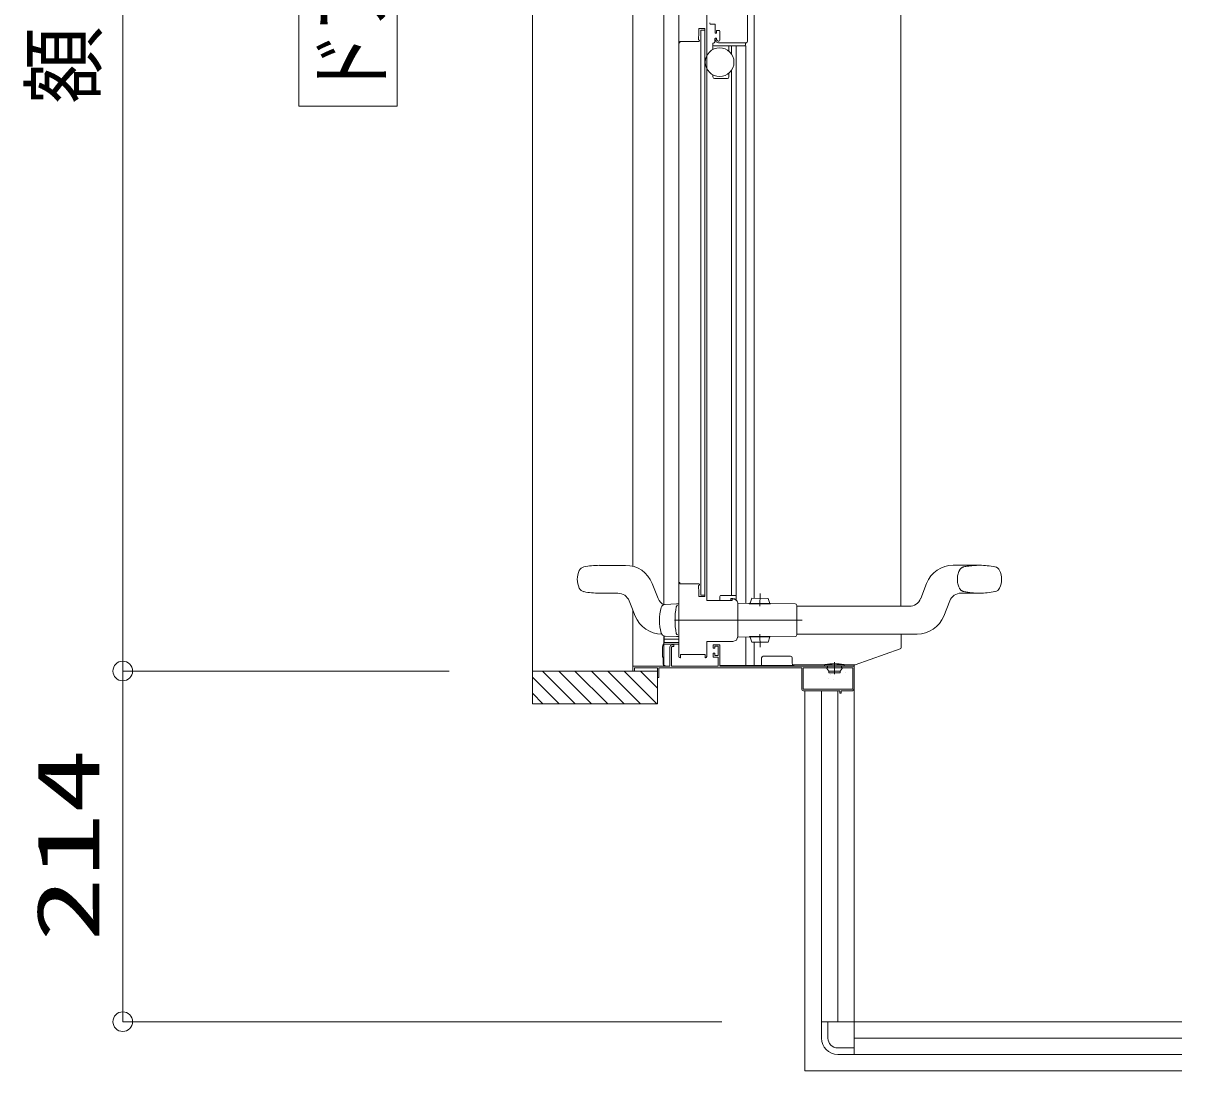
# Model space of a CAD drawing. Units: millimetres on the paper. Extents: x -305 to 305, y -152 to 152.
# Drawn here: x -252.79 to -217.43, y 31.07 to 63.04 of the extents above; entities that cross this region are included whole.
import ezdxf
from ezdxf.enums import TextEntityAlignment as Align

# ---------------------------------------------------------------- set-up
doc = ezdxf.new("R2010")
doc.units = ezdxf.units.MM
for name, pattern in [('DASHED2', [3, 2, -1]), ('LONG_CHAIN', [21, 18, -1, 1, -1]), ('LONG_DOUBLE_CHAIN', [21.8, 18, -1, 0.6, -0.6, 0.6, -1])]:
    doc.linetypes.add(name, pattern=pattern)
doc.layers.add('0-0_0', color=7, linetype='Continuous', lineweight=9)
doc.layers.add('0-1_VIEW0001', color=7, linetype='Continuous', lineweight=9)
doc.styles.add('ＭＳ ゴシック', font='')
doc.styles.get('ＭＳ ゴシック').set_extended_font_data('MS Gothic')

# ---------------------------------------------------------------- blocks, each defined once
blk = doc.blocks.new('_ORIGIN')
at = {"layer": '0-0_0'}
blk.add_line((0, 0), (-1, 0), dxfattribs=at)
blk.add_circle((0, 0), 0.5, dxfattribs=at)

msp = doc.modelspace()

# ---------------------------------------------------------------- linework, layer by layer
at = {"layer": '0-1_VIEW0001'}
for p, q in [((-237.254, 102.748), (-237.254, 42.273)), ((-234.184, 101.573), (-234.184, 46.469)), ((-233.244, 101.573), (-233.244, 45.294)), ((-249.753, 43.873), (-249.753, 101.168)), ((-244.377, 60.511), (-244.377, 84.511)), ((-241.377, 60.511), (-241.377, 84.511)), ((-230.684, 82.573), (-230.684, 62.498)), ((-232.784, 43.713), (-232.784, 64.398)), ((-231.934, 45.438), (-231.934, 63.698)), ((-231.839, 63.053), (-231.839, 63.033)), ((-231.814, 63.008), (-231.689, 63.008)), ((-231.674, 62.993), (-231.674, 62.748)), ((-232.189, 62.625), (-232.189, 62.553)), ((-232.173, 62.669), (-232.188, 62.631)), ((-232.114, 62.828), (-231.989, 62.828)), ((-232.114, 62.828), (-232.114, 45.593)), ((-231.989, 62.878), (-231.989, 45.543)), ((-231.664, 62.738), (-231.644, 62.738)), ((-231.644, 62.588), (-231.664, 62.588)), ((-231.634, 62.748), (-231.634, 62.808)), ((-231.619, 62.823), (-231.559, 62.823)), ((-231.534, 62.798), (-231.534, 62.523)), ((-232.759, 62.448), (-232.784, 62.448)), ((-232.749, 62.478), (-232.749, 62.458)), ((-232.173, 62.488), (-232.739, 62.488)), ((-232.164, 62.528), (-232.159, 62.528)), ((-232.151, 62.51), (-232.16, 62.495)), ((-232.149, 62.518), (-232.149, 62.517)), ((-231.744, 62.378), (-231.744, 62.418)), ((-231.744, 62.378), (-231.744, 62.24)), ((-231.719, 62.443), (-231.709, 62.443)), ((-231.719, 62.353), (-230.735, 62.353)), ((-231.684, 62.573), (-231.684, 62.468)), ((-231.674, 62.578), (-231.674, 62.548)), ((-231.634, 62.548), (-231.634, 62.578)), ((-231.559, 62.498), (-231.584, 62.498)), ((-231.574, 62.448), (-230.734, 62.448)), ((-231.254, 62.185), (-231.254, 62.353)), ((-231.179, 62.105), (-231.179, 62.348)), ((-230.749, 62.378), (-230.749, 62.423)), ((-231.179, 45.573), (-231.179, 61.601)), ((-231.744, 61.467), (-231.744, 61.403)), ((-231.694, 61.353), (-231.304, 61.353)), ((-231.254, 61.403), (-231.254, 61.521)), ((-241.377, 60.511), (-244.377, 60.511)), ((-235.209, 46.498), (-234.41, 46.498)), ((-234.648, 45.648), (-235.209, 45.648)), ((-233.596, 45.945), (-233.414, 45.485)), ((-232.189, 45.796), (-232.189, 45.868)), ((-232.173, 45.752), (-232.188, 45.79)), ((-232.169, 45.553), (-232.169, 45.733)), ((-232.164, 45.893), (-232.159, 45.893)), ((-232.151, 45.912), (-232.16, 45.926)), ((-232.149, 45.903), (-232.149, 45.904)), ((-234.299, 45.411), (-234.219, 45.208)), ((-232.859, 45.323), (-233.206, 45.305)), ((-232.784, 45.323), (-232.859, 45.323)), ((-231.989, 45.543), (-232.159, 45.543)), ((-232.114, 45.593), (-231.989, 45.593)), ((-231.174, 45.423), (-231.919, 45.423)), ((-231.532, 45.548), (-231.532, 45.423)), ((-231.194, 45.483), (-231.194, 45.423)), ((-231.159, 45.458), (-231.159, 45.438)), ((-234.186, 43.273), (-234.186, 45.127)), ((-233.32, 45.213), (-233.32, 45.214)), ((-233.244, 44.349), (-233.244, 43.448)), ((-233.231, 44.345), (-233.231, 44.243)), ((-233.206, 44.341), (-232.859, 44.323)), ((-232.859, 44.323), (-232.784, 44.323)), ((-233.264, 44.096), (-233.284, 43.998)), ((-233.284, 43.993), (-233.284, 43.696)), ((-232.784, 44.096), (-233.264, 44.096)), ((-233.219, 44.143), (-232.784, 44.143)), ((-233.009, 43.998), (-233.009, 43.423)), ((-231.939, 44.143), (-231.939, 44.143)), ((-231.934, 43.713), (-231.934, 44.173)), ((-233.284, 43.696), (-233.264, 43.696)), ((-233.264, 43.696), (-233.264, 43.471)), ((-231.584, 43.698), (-231.734, 43.698)), ((-230.259, 43.446), (-230.259, 43.674)), ((-230.209, 43.723), (-229.372, 43.723)), ((-229.323, 43.508), (-229.323, 43.673)), ((-239.794, 43.273), (-249.753, 43.273)), ((-239.794, 43.273), (-249.753, 43.273)), ((-237.254, 43.273), (-233.434, 43.273)), ((-236.944, 43.273), (-235.944, 42.273)), ((-236.449, 43.273), (-235.449, 42.273)), ((-235.954, 43.273), (-234.954, 42.273)), ((-235.454, 43.273), (-234.454, 42.273)), ((-234.954, 43.273), (-233.954, 42.273)), ((-234.454, 43.273), (-233.454, 42.273)), ((-234.149, 43.273), (-234.169, 43.273)), ((-233.434, 43.373), (-234.134, 43.373)), ((-234.134, 43.373), (-234.134, 43.273)), ((-233.954, 43.273), (-233.434, 42.753)), ((-233.434, 42.273), (-233.434, 43.373)), ((-233.434, 43.088), (-233.434, 43.358)), ((-233.239, 43.446), (-233.204, 43.446)), ((-231.534, 43.446), (-229.262, 43.446)), ((-229.282, 43.458), (-227.399, 43.458)), ((-228.989, 42.733), (-228.989, 43.358)), ((-228.974, 43.373), (-227.494, 43.373)), ((-228.334, 43.423), (-228.334, 43.443)), ((-228.209, 43.273), (-228.269, 43.352)), ((-228.252, 43.408), (-228.252, 43.389)), ((-228.209, 43.273), (-227.859, 43.273)), ((-228.209, 43.223), (-228.209, 43.273)), ((-227.859, 43.223), (-228.209, 43.223)), ((-227.859, 43.273), (-227.8, 43.352)), ((-227.859, 43.223), (-227.859, 43.273)), ((-227.817, 43.408), (-227.817, 43.389)), ((-227.734, 43.461), (-227.734, 43.448)), ((-227.734, 43.423), (-227.734, 43.443)), ((-227.479, 43.358), (-227.479, 42.733)), ((-227.434, 31.573), (-227.434, 43.458)), ((-227.434, 43.458), (-227.434, 42.723)), ((-237.254, 43.088), (-236.439, 42.273)), ((-249.753, 33.173), (-249.753, 42.673)), ((-237.254, 42.593), (-236.934, 42.273)), ((-227.874, 42.673), (-228.984, 42.673)), ((-227.494, 42.718), (-228.974, 42.718)), ((-228.434, 32.573), (-228.434, 42.673)), ((-228.434, 42.673), (-228.434, 32.573)), ((-227.934, 32.573), (-227.934, 42.673)), ((-227.834, 42.673), (-227.834, 42.598)), ((-227.484, 42.673), (-227.834, 42.673)), ((-237.254, 42.273), (-233.434, 42.273)), ((-231.474, 32.573), (-249.753, 32.573)), ((-228.434, 32.573), (-217.434, 32.573)), ((-228.034, 32.573), (-228.434, 32.573)), ((-228.434, 32.573), (-228.434, 32.073)), ((-228.234, 32.573), (-228.234, 32.073)), ((-227.434, 32.073), (-217.434, 32.073)), ((-227.434, 31.573), (-227.434, 31.973)), ((-227.934, 31.773), (-227.434, 31.773)), ((-227.434, 31.573), (-227.934, 31.573)), ((-227.434, 31.573), (-217.434, 31.573)), ((-217.434, 31.573), (-227.434, 31.573))]:
    msp.add_line(p, q, dxfattribs=at)
at = {"layer": '0-1_VIEW0001', "color": 5}
for p, q in [((-230.484, 45.495), (-230.484, 81.688)), ((-226.009, 45.249), (-226.009, 80.688)), ((-231.039, 62.348), (-231.039, 45.568)), ((-230.735, 62.348), (-230.735, 45.337)), ((-223.609, 46.499), (-224.408, 46.499)), ((-225.404, 45.486), (-225.222, 45.946)), ((-223.609, 45.649), (-224.17, 45.649)), ((-231.054, 45.573), (-231.509, 45.573)), ((-231.194, 45.483), (-231.134, 45.483)), ((-231.134, 45.473), (-231.144, 45.473)), ((-231.032, 45.548), (-231.032, 45.446)), ((-230.984, 45.339), (-230.634, 45.336)), ((-230.984, 44.323), (-230.984, 45.324)), ((-230.634, 45.341), (-230.634, 45.325)), ((-230.634, 45.341), (-229.984, 45.335)), ((-230.634, 45.325), (-229.984, 45.32)), ((-230.609, 45.341), (-230.558, 45.495)), ((-230.058, 45.491), (-230.558, 45.495)), ((-230.009, 45.335), (-230.058, 45.491)), ((-229.984, 45.335), (-229.984, 45.32)), ((-229.984, 45.33), (-229.234, 45.324)), ((-229.184, 45.274), (-229.184, 44.374)), ((-224.701, 44.952), (-224.519, 45.412)), ((-234.219, 45.209), (-234.117, 44.952)), ((-229.184, 45.249), (-225.753, 45.249)), ((-230.984, 44.325), (-230.984, 44.323)), ((-230.627, 44.312), (-230.984, 44.308)), ((-230.735, 44.311), (-230.735, 43.446)), ((-230.627, 44.322), (-229.992, 44.327)), ((-230.626, 44.307), (-230.627, 44.322)), ((-230.626, 44.307), (-229.992, 44.312)), ((-230.609, 44.307), (-230.558, 44.152)), ((-230.009, 44.312), (-230.058, 44.156)), ((-229.992, 44.327), (-229.992, 44.312)), ((-229.234, 44.324), (-229.992, 44.317)), ((-229.184, 44.399), (-225.515, 44.399)), ((-225.999, 43.993), (-225.999, 44.399)), ((-231.934, 44.173), (-231.134, 44.173)), ((-230.058, 44.156), (-230.558, 44.152)), ((-230.484, 43.446), (-230.484, 44.153)), ((-227.399, 43.458), (-226.033, 43.946))]:
    msp.add_line(p, q, dxfattribs=at)
at = {"layer": '0-1_VIEW0001', "color": 5, "linetype": 'LONG_CHAIN'}
for p, q in [((-230.31, 45.255), (-230.306, 45.643)), ((-232.915, 44.824), (-229.196, 44.824)), ((-232.915, 44.824), (-229.023, 44.824)), ((-232.915, 44.824), (-229.196, 44.824)), ((-232.915, 44.824), (-229.023, 44.824)), ((-230.31, 44.393), (-230.306, 44.004))]:
    msp.add_line(p, q, dxfattribs=at)
at = {"layer": '0-1_VIEW0001', "linetype": 'LONG_DOUBLE_CHAIN'}
for p, q in [((-228.034, 43.543), (-228.034, 43.175)), ((-228.934, 42.673), (-228.934, 31.073)), ((-217.434, 31.073), (-228.934, 31.073))]:
    msp.add_line(p, q, dxfattribs=at)
at = {"layer": '0-1_VIEW0001', "color": 2}
for p, q in [((-228.153, 43.172), (-228.153, 43.172)), ((-227.711, 43.217), (-227.711, 43.217)), ((-228.202, 43.034), (-228.202, 43.035)), ((-228.071, 43.002), (-228.071, 43.003))]:
    msp.add_line(p, q, dxfattribs=at)
at = {"layer": '0-1_VIEW0001'}
for points in [[(-231.839, 63.033), (-231.832, 63.015), (-231.814, 63.008)], [(-231.689, 63.008), (-231.678, 63.004), (-231.674, 62.993)], [(-232.188, 62.631), (-232.189, 62.628), (-232.189, 62.625)], [(-232.169, 62.688), (-232.17, 62.678), (-232.173, 62.669)], [(-231.989, 62.878), (-232.169, 62.878), (-232.169, 62.688)], [(-231.674, 62.748), (-231.671, 62.741), (-231.664, 62.738)], [(-231.664, 62.588), (-231.671, 62.585), (-231.674, 62.578)], [(-231.644, 62.738), (-231.637, 62.741), (-231.634, 62.748)], [(-231.634, 62.578), (-231.637, 62.585), (-231.644, 62.588)], [(-231.634, 62.808), (-231.63, 62.819), (-231.619, 62.823)], [(-231.559, 62.823), (-231.541, 62.816), (-231.534, 62.798)], [(-232.749, 62.458), (-232.752, 62.451), (-232.759, 62.448)], [(-232.739, 62.488), (-232.746, 62.485), (-232.749, 62.478)], [(-232.189, 62.553), (-232.182, 62.535), (-232.164, 62.528)], [(-232.16, 62.495), (-232.165, 62.49), (-232.173, 62.488)], [(-232.159, 62.528), (-232.152, 62.525), (-232.149, 62.518)], [(-232.149, 62.517), (-232.15, 62.513), (-232.151, 62.51)], [(-231.674, 62.548), (-231.645, 62.477), (-231.574, 62.448)], [(-231.584, 62.498), (-231.619, 62.513), (-231.634, 62.548)], [(-231.534, 62.523), (-231.541, 62.505), (-231.559, 62.498)], [(-230.734, 62.448), (-230.699, 62.463), (-230.684, 62.498)], [(-232.173, 45.933), (-232.749, 45.933), (-232.749, 45.973), (-232.784, 45.973)], [(-232.189, 45.868), (-232.182, 45.886), (-232.164, 45.893)], [(-232.188, 45.79), (-232.189, 45.793), (-232.189, 45.796)], [(-232.16, 45.926), (-232.165, 45.931), (-232.173, 45.933)], [(-232.169, 45.733), (-232.17, 45.743), (-232.173, 45.752)], [(-232.159, 45.893), (-232.152, 45.896), (-232.149, 45.903)], [(-232.149, 45.904), (-232.15, 45.908), (-232.151, 45.912)], [(-232.159, 45.543), (-232.166, 45.546), (-232.169, 45.553)], [(-231.919, 45.423), (-231.93, 45.427), (-231.934, 45.438)], [(-231.159, 45.438), (-231.163, 45.427), (-231.174, 45.423)], [(-232.784, 44.243), (-233.234, 44.243), (-233.234, 44.158)], [(-234.186, 43.423), (-233.059, 43.423), (-233.059, 43.998)], [(-233.059, 43.998), (-233.037, 44.051), (-232.984, 44.073)], [(-232.984, 44.023), (-233.002, 44.016), (-233.009, 43.998)], [(-232.984, 44.073), (-232.934, 44.073), (-232.934, 44.023), (-232.984, 44.023)], [(-231.734, 43.698), (-231.734, 43.818), (-231.684, 43.818), (-231.684, 43.743), (-231.584, 43.743), (-231.584, 44.028), (-231.684, 44.028), (-231.684, 43.968), (-231.734, 43.968), (-231.734, 44.073), (-231.534, 44.073), (-231.534, 43.423), (-227.434, 43.423)], [(-233.009, 43.423), (-231.584, 43.423), (-231.584, 43.698)], [(-232.784, 43.713), (-232.772, 43.685), (-232.744, 43.673), (-232.737, 43.676), (-232.734, 43.683)], [(-232.734, 43.683), (-232.734, 43.773), (-231.984, 43.773), (-231.984, 43.683)], [(-231.984, 43.683), (-231.981, 43.676), (-231.974, 43.673), (-231.946, 43.685), (-231.934, 43.713)], [(-229.323, 43.508), (-229.323, 43.506), (-229.322, 43.499), (-229.32, 43.487), (-229.314, 43.475), (-229.305, 43.466), (-229.295, 43.459), (-229.286, 43.459), (-229.282, 43.458)], [(-229.034, 42.723), (-229.034, 43.368), (-233.394, 43.368), (-233.394, 43.073), (-233.434, 43.073)], [(-228.984, 42.673), (-229.019, 42.688), (-229.034, 42.723)], [(-227.834, 42.598), (-227.874, 42.598), (-227.874, 42.673)], [(-227.434, 42.723), (-227.449, 42.688), (-227.484, 42.673)]]:
    msp.add_lwpolyline(points, dxfattribs=at)
at = {"layer": '0-1_VIEW0001', "color": 5}
for points in [[(-231.144, 45.473), (-231.155, 45.469), (-231.159, 45.458)], [(-231.134, 44.173), (-231.028, 44.217), (-230.984, 44.323)]]:
    msp.add_lwpolyline(points, dxfattribs=at)
at = {"layer": '0-1_VIEW0001'}
msp.add_circle((-231.539, 61.853), 0.438, dxfattribs=at)
for centre, radius, start, end in [((-231.719, 62.418), 0.025, 90, 180), ((-231.719, 62.378), 0.025, 180, 270), ((-231.709, 62.468), 0.025, 270, 0), ((-230.774, 62.378), 0.025, 270, 0), ((-230.734, 62.423), 0.015, 90, 180), ((-231.694, 61.403), 0.05, 180, 270), ((-231.304, 61.403), 0.05, 270, 0), ((-235.259, 46.073), 0.625, 154.66, 205.34), ((-235.643, 46.255), 0.2, 101.3412, 154.66), ((-235.209, 44.091), 2.408, 90, 101.3412), ((-234.41, 45.623), 0.875, 21.6036, 90), ((-235.643, 45.891), 0.2, 205.34, 258.6588), ((-235.209, 48.056), 2.408, 258.6588, 270), ((-234.648, 45.273), 0.375, 21.6036, 90), ((-233.065, 45.623), 0.375, 201.6036, 240.896), ((-233.2, 45.18), 0.125, 93.001, 164.0572), ((-231.507, 45.548), 0.025, 90, 180), ((-231.507, 45.548), 0.025, 90, 180), ((-231.954, 44.823), 1.421, 164.0189, 195.983), ((-233.2, 44.466), 0.125, 195.9462, 266.9989), ((-233.259, 43.993), 0.025, 168.6901, 180), ((-233.219, 44.158), 0.015, 180, 270), ((-230.209, 43.673), 0.05, 90, 180), ((-229.373, 43.673), 0.05, 0, 90), ((-228.034, 42.195), 1.303, 77.576, 102.424), ((-233.239, 43.471), 0.025, 180, 270), ((-228.974, 43.358), 0.015, 90, 180), ((-228.309, 43.443), 0.025, 102.424, 180), ((-228.257, 43.361), 0.015, 109.4712, 217.1609), ((-228.267, 43.408), 0.015, 0, 90), ((-228.267, 43.389), 0.015, 289.4712, 0), ((-227.802, 43.408), 0.015, 90, 180), ((-227.802, 43.389), 0.015, 180, 250.5288), ((-227.812, 43.361), 0.015, 322.8392, 70.5288), ((-227.759, 43.443), 0.025, 0, 77.576), ((-227.494, 43.358), 0.015, 0, 90), ((-228.974, 42.733), 0.015, 180, 270), ((-227.494, 42.733), 0.015, 270, 0), ((-227.934, 32.073), 0.5, 180, 270), ((-227.934, 32.073), 0.3, 180, 270)]:
    msp.add_arc(centre, radius, start, end, dxfattribs=at)
at = {"layer": '0-1_VIEW0001', "color": 5}
for centre, radius, start, end in [((-224.408, 45.624), 0.875, 90, 158.3964), ((-223.609, 44.092), 2.408, 78.6588, 90), ((-223.175, 46.256), 0.2, 25.34, 78.6588), ((-223.559, 46.074), 0.625, 334.66, 25.34), ((-224.17, 45.274), 0.375, 90, 158.3964), ((-223.609, 48.057), 2.408, 270, 281.3412), ((-223.175, 45.892), 0.2, 281.3412, 334.66), ((-232.818, 45.22), 0.0485, 87.5028, 167.3444), ((-231.134, 45.323), 0.16, 50.1616, 90), ((-231.134, 45.323), 0.15, 359.548, 90), ((-231.057, 45.548), 0.025, 0, 90), ((-231.057, 45.548), 0.025, 0, 90), ((-229.234, 45.274), 0.05, 0, 90), ((-225.753, 45.624), 0.375, 270, 338.3964), ((-233.303, 45.274), 0.875, 201.6036, 270), ((-230.58, 44.824), 2.321, 169.9146, 190.0854), ((-225.515, 45.274), 0.875, 270, 338.3964), ((-232.818, 44.428), 0.0485, 192.6556, 272.4972), ((-229.234, 44.374), 0.05, 270, 0), ((-226.049, 43.993), 0.05, 289.6538, 0)]:
    msp.add_arc(centre, radius, start, end, dxfattribs=at)
at = {"layer": '0-1_VIEW0001', "color": 5, "linetype": 'DASHED2'}
for centre, radius, start, end in [((-223.659, 46.074), 0.625, 154.66, 205.34), ((-224.043, 46.256), 0.2, 101.3412, 154.66), ((-223.609, 44.092), 2.408, 90, 101.3412), ((-224.043, 45.892), 0.2, 205.34, 258.6588), ((-223.609, 48.057), 2.408, 258.6588, 270)]:
    msp.add_arc(centre, radius, start, end, dxfattribs=at)
at = {"layer": '0-1_VIEW0001', "color": 2}
msp.add_arc((-230.58, 44.824), 2.321, 169.9146, 190.0854, dxfattribs=at)

# ---------------------------------------------------------------- block references
at = {"layer": '0-1_VIEW0001', "xscale": 0.6, "yscale": 0.6}
for p, rotation in [((-249.753, 43.273), 270), ((-249.753, 43.273), 90), ((-249.753, 32.573), 270)]:
    msp.add_blockref('_ORIGIN', p, dxfattribs=dict(at, rotation=rotation))

# ---------------------------------------------------------------- texts
at = {"layer": '0-1_VIEW0001', "style": 'ＭＳ ゴシック'}
for s, width, p in [('ドア位置ＢＬ\u3000２００移動', 0.75, (-241.258, 60.796)), ('額', 0.9, (-250.019, 60.583)), ('214', 1.5, (-249.892, 35.013))]:
    msp.add_text(s, height=1.921, rotation=90, dxfattribs=dict(at, width=width)).set_placement(p, align=Align.BOTTOM_LEFT)

doc.saveas('drawing.dxf')
